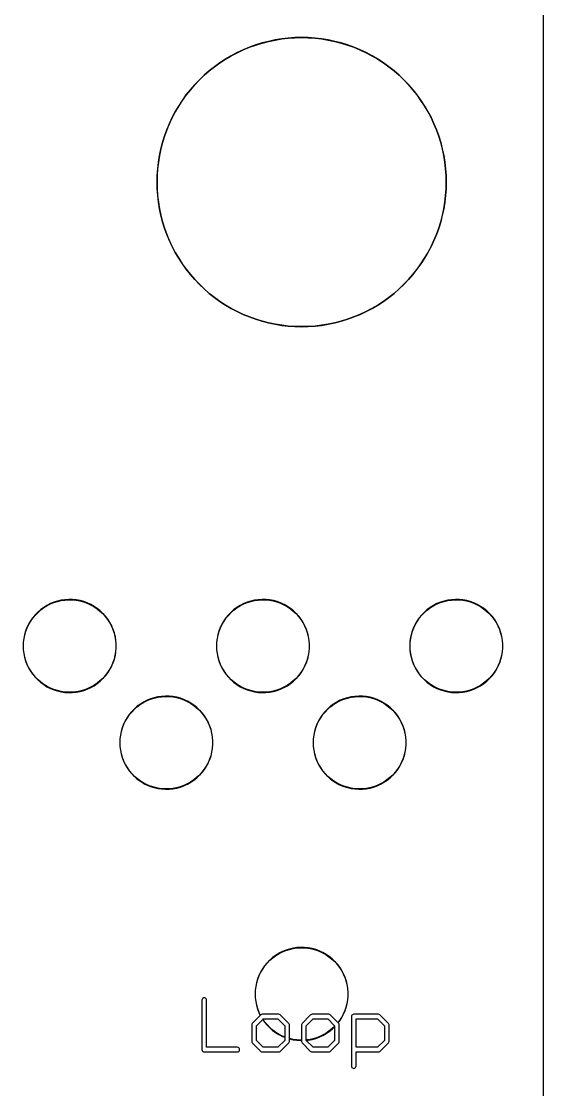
# Model space of a CAD drawing. Extents: x 3 to 44, y 9 to 138.
# Drawn here: x 26.51 to 43.67, y 43.78 to 78.87 of the extents above; entities that cross this region are included whole.
import ezdxf

# ---------------------------------------------------------------- set-up
doc = ezdxf.new("R2010")
doc.units = 0

msp = doc.modelspace()

# ---------------------------------------------------------------- linework, layer by layer
at = {"color": 5, "true_color": 0x0000ff}
msp.add_polyline3d([(3.3655, 80.75676, 0), (3.3655, 9.25322, 0), (43.66768, 9.25322, 0), (43.66768, 9.25322, 0), (43.66768, 137.75436, 0)], dxfattribs=at)
at = {"color": 34, "true_color": 0x008000}
for points in [[(3.3655, 9.25322, 0), (43.66768, 9.25322, 0), (43.66768, 137.75436, 0), (3.3655, 137.75436, 0), (3.3655, 9.25322, 0)], [(35.49902, 78.33995, 0), (35.27805, 78.32471, 0), (35.06216, 78.2993, 0), (35.06176, 78.29924, 0), (34.84373, 78.26375, 0), (34.84371, 78.26375, 0), (34.84332, 78.26367, 0), (34.62995, 78.21796, 0), (34.4166, 78.16462, 0), (34.20832, 78.09858, 0), (34.00004, 78.02491, 0), (33.79938, 77.9411, 0), (33.59872, 77.84712, 0), (33.59837, 77.84694, 0), (33.40533, 77.74534, 0), (33.21737, 77.63357, 0), (33.03195, 77.5142, 0), (32.85414, 77.38466, 0), (32.68143, 77.25004, 0), (32.51633, 77.10526, 0), (32.35884, 76.95286, 0), (32.35857, 76.95258, 0), (32.20617, 76.7951, 0), (32.06139, 76.63, 0), (31.92677, 76.45728, 0), (31.79723, 76.27948, 0), (31.67785, 76.09406, 0), (31.56609, 75.90609, 0), (31.56591, 75.90575, 0), (31.46449, 75.71306, 0), (31.46431, 75.71271, 0), (31.37033, 75.51205, 0), (31.28651, 75.31139, 0), (31.21285, 75.10311, 0), (31.14681, 74.89483, 0), (31.09347, 74.68147, 0), (31.04775, 74.46811, 0), (31.04768, 74.46772, 0), (31.04768, 74.46769, 0), (31.01219, 74.24966, 0), (31.01213, 74.24928, 0), (30.98672, 74.03337, 0), (30.97149, 73.8124, 0), (30.96641, 73.59396, 0), (30.97149, 73.37551, 0), (30.98672, 73.15454, 0), (31.01213, 72.93863, 0), (31.01219, 72.93823, 0), (31.04768, 72.7202, 0), (31.04768, 72.72019, 0), (31.04775, 72.7198, 0), (31.09347, 72.50644, 0), (31.14681, 72.29308, 0), (31.21285, 72.0848, 0), (31.28651, 71.87652, 0), (31.37033, 71.67586, 0), (31.46431, 71.4752, 0), (31.46449, 71.47485, 0), (31.56609, 71.2818, 0), (31.67785, 71.09385, 0), (31.79723, 70.90843, 0), (31.92677, 70.73063, 0), (32.06139, 70.55791, 0), (32.20617, 70.39281, 0), (32.20644, 70.39252, 0), (32.20646, 70.39251, 0), (32.35857, 70.23533, 0), (32.35884, 70.23505, 0), (32.51633, 70.08265, 0), (32.68143, 69.93787, 0), (32.85414, 69.80325, 0), (33.03195, 69.67371, 0), (33.21737, 69.55432, 0), (33.40533, 69.44257, 0), (33.40567, 69.44239, 0), (33.59837, 69.34097, 0), (33.59872, 69.34079, 0), (33.79938, 69.24681, 0), (34.00004, 69.16298, 0), (34.20832, 69.08933, 0), (34.4166, 69.02329, 0), (34.62995, 68.96995, 0), (34.84332, 68.92422, 0), (34.84371, 68.92416, 0), (34.84373, 68.92416, 0), (35.06176, 68.88867, 0), (35.06216, 68.88861, 0), (35.27805, 68.8632, 0), (35.49902, 68.84796, 0), (35.71747, 68.84287, 0), (35.93592, 68.84796, 0), (36.1569, 68.8632, 0), (36.3728, 68.88861, 0), (36.37319, 68.88867, 0), (36.59122, 68.92416, 0), (36.59124, 68.92416, 0), (36.59163, 68.92422, 0), (36.80498, 68.96995, 0), (37.01835, 69.02329, 0), (37.22663, 69.08933, 0), (37.43491, 69.16298, 0), (37.63557, 69.24681, 0), (37.83623, 69.34079, 0), (37.83658, 69.34097, 0), (38.02962, 69.44257, 0), (38.21758, 69.55432, 0), (38.403, 69.67371, 0), (38.5808, 69.80325, 0), (38.75352, 69.93787, 0), (38.91861, 70.08265, 0), (39.07609, 70.23505, 0), (39.07638, 70.23533, 0), (39.22878, 70.39281, 0), (39.37356, 70.55791, 0), (39.50818, 70.73063, 0), (39.63772, 70.90843, 0), (39.7571, 71.09385, 0), (39.86886, 71.2818, 0), (39.97046, 71.47485, 0), (39.97064, 71.4752, 0), (40.06462, 71.67586, 0), (40.14844, 71.87652, 0), (40.22209, 72.0848, 0), (40.28814, 72.29308, 0), (40.34147, 72.50644, 0), (40.3872, 72.7198, 0), (40.38727, 72.72019, 0), (40.38727, 72.7202, 0), (40.42275, 72.93823, 0), (40.42282, 72.93863, 0), (40.44822, 73.15454, 0), (40.46346, 73.37551, 0), (40.46853, 73.59396, 0), (40.46346, 73.8124, 0), (40.44822, 74.03337, 0), (40.42282, 74.24928, 0), (40.42275, 74.24966, 0), (40.38727, 74.46769, 0), (40.38727, 74.46772, 0), (40.3872, 74.46811, 0), (40.34147, 74.68147, 0), (40.28814, 74.89483, 0), (40.22209, 75.10311, 0), (40.14844, 75.31139, 0), (40.06462, 75.51205, 0), (39.97064, 75.71271, 0), (39.97046, 75.71306, 0), (39.86904, 75.90575, 0), (39.86886, 75.90609, 0), (39.7571, 76.09406, 0), (39.63772, 76.27948, 0), (39.50818, 76.45728, 0), (39.37356, 76.63, 0), (39.22878, 76.7951, 0), (39.07638, 76.95258, 0), (39.07609, 76.95286, 0), (38.9189, 77.10498, 0), (38.91861, 77.10526, 0), (38.75352, 77.25004, 0), (38.5808, 77.38466, 0), (38.403, 77.5142, 0), (38.21758, 77.63357, 0), (38.02962, 77.74534, 0), (37.83658, 77.84694, 0), (37.83623, 77.84712, 0), (37.63557, 77.9411, 0), (37.43491, 78.02491, 0), (37.22663, 78.09858, 0), (37.01835, 78.16462, 0), (36.80498, 78.21796, 0), (36.59163, 78.26367, 0), (36.59124, 78.26375, 0), (36.59122, 78.26375, 0), (36.37319, 78.29924, 0), (36.3728, 78.2993, 0), (36.1569, 78.32471, 0), (35.93592, 78.33995, 0), (35.71747, 78.34502, 0), (35.49902, 78.33995, 0)], [(36.1569, 68.86574, 0), (35.93592, 68.85051, 0), (35.71747, 68.84542, 0), (35.49902, 68.85051, 0), (35.27805, 68.86574, 0), (35.06216, 68.89115, 0), (35.06214, 68.89115, 0), (34.84411, 68.92664, 0), (34.63075, 68.97235, 0), (34.41738, 69.0257, 0), (34.20911, 69.09174, 0), (34.00083, 69.1654, 0), (33.80017, 69.24921, 0), (33.59958, 69.34317, 0), (33.40682, 69.44462, 0), (33.21886, 69.55638, 0), (33.03344, 69.67576, 0), (32.85564, 69.8053, 0), (32.68292, 69.93992, 0), (32.51782, 70.0847, 0), (32.36034, 70.2371, 0), (32.36032, 70.23711, 0), (32.20821, 70.3943, 0), (32.06344, 70.5594, 0), (31.92882, 70.73211, 0), (31.79928, 70.90992, 0), (31.6799, 71.09533, 0), (31.56814, 71.2833, 0), (31.46672, 71.47599, 0), (31.37274, 71.67664, 0), (31.28892, 71.8773, 0), (31.21526, 72.08559, 0), (31.14922, 72.29387, 0), (31.09588, 72.50723, 0), (31.05016, 72.72059, 0), (31.01467, 72.93862, 0), (31.01467, 72.93863, 0), (30.98926, 73.15454, 0), (30.97403, 73.37551, 0), (30.96895, 73.59396, 0), (30.97403, 73.8124, 0), (30.98926, 74.03337, 0), (31.01467, 74.24928, 0), (31.05016, 74.46732, 0), (31.09588, 74.68067, 0), (31.14922, 74.89404, 0), (31.21526, 75.10232, 0), (31.28892, 75.31059, 0), (31.37274, 75.51125, 0), (31.46664, 75.71176, 0), (31.56814, 75.90461, 0), (31.6799, 76.09256, 0), (31.79928, 76.27799, 0), (31.92882, 76.45578, 0), (32.06344, 76.62851, 0), (32.20821, 76.79361, 0), (32.36048, 76.95094, 0), (32.51782, 77.10321, 0), (32.68292, 77.24799, 0), (32.85564, 77.38261, 0), (33.03344, 77.51215, 0), (33.21886, 77.63153, 0), (33.40682, 77.74329, 0), (33.59958, 77.84474, 0), (33.80017, 77.93868, 0), (34.00083, 78.02251, 0), (34.20911, 78.09617, 0), (34.41738, 78.16221, 0), (34.63075, 78.21554, 0), (34.84411, 78.26127, 0), (35.06214, 78.29676, 0), (35.06216, 78.29676, 0), (35.27805, 78.32217, 0), (35.49902, 78.3374, 0), (35.71747, 78.34249, 0), (35.93592, 78.3374, 0), (36.1569, 78.32217, 0), (36.3728, 78.29676, 0), (36.37281, 78.29676, 0), (36.59084, 78.26127, 0), (36.8042, 78.21554, 0), (37.01756, 78.16221, 0), (37.22584, 78.09617, 0), (37.43412, 78.02251, 0), (37.63478, 77.93868, 0), (37.83537, 77.84474, 0), (38.02812, 77.74329, 0), (38.21609, 77.63153, 0), (38.40151, 77.51215, 0), (38.57931, 77.38261, 0), (38.75203, 77.24799, 0), (38.91713, 77.10321, 0), (39.07433, 76.95108, 0), (39.22673, 76.79361, 0), (39.37151, 76.62851, 0), (39.50613, 76.45578, 0), (39.63566, 76.27799, 0), (39.75504, 76.09256, 0), (39.86681, 75.90461, 0), (39.96831, 75.71176, 0), (40.06221, 75.51125, 0), (40.14603, 75.31059, 0), (40.21969, 75.10232, 0), (40.28573, 74.89404, 0), (40.33907, 74.68067, 0), (40.38479, 74.46732, 0), (40.42028, 74.24928, 0), (40.44569, 74.03337, 0), (40.46092, 73.8124, 0), (40.466, 73.59396, 0), (40.46092, 73.37551, 0), (40.44569, 73.15454, 0), (40.42028, 72.93863, 0), (40.42028, 72.93862, 0), (40.38479, 72.72059, 0), (40.33907, 72.50723, 0), (40.28573, 72.29387, 0), (40.21969, 72.08559, 0), (40.14603, 71.8773, 0), (40.06221, 71.67664, 0), (39.96823, 71.47599, 0), (39.86681, 71.2833, 0), (39.75504, 71.09533, 0), (39.63566, 70.90992, 0), (39.50613, 70.73211, 0), (39.37151, 70.5594, 0), (39.22673, 70.3943, 0), (39.07461, 70.2371, 0), (38.91713, 70.0847, 0), (38.75203, 69.93992, 0), (38.57931, 69.8053, 0), (38.40151, 69.67576, 0), (38.21609, 69.55638, 0), (38.02812, 69.44462, 0), (37.83537, 69.34317, 0), (37.63478, 69.24921, 0), (37.43412, 69.1654, 0), (37.22584, 69.09174, 0), (37.01756, 69.0257, 0), (36.8042, 68.97235, 0), (36.59084, 68.92664, 0), (36.37281, 68.89115, 0), (36.3728, 68.89115, 0), (36.1569, 68.86574, 0)], [(27.94254, 59.87542, 0), (27.81808, 59.85763, 0), (27.81651, 59.85739, 0), (27.69713, 59.82945, 0), (27.57775, 59.79135, 0), (27.46345, 59.74563, 0), (27.35169, 59.68975, 0), (27.35027, 59.68902, 0), (27.24359, 59.62298, 0), (27.14453, 59.54932, 0), (27.05055, 59.46804, 0), (27.04943, 59.46692, 0), (26.96307, 59.37802, 0), (26.88179, 59.2815, 0), (26.81067, 59.1799, 0), (26.74717, 59.07322, 0), (26.74644, 59.0718, 0), (26.6931, 58.96004, 0), (26.64992, 58.8432, 0), (26.61436, 58.72382, 0), (26.58896, 58.6019, 0), (26.58872, 58.60034, 0), (26.57348, 58.47841, 0), (26.5684, 58.35396, 0), (26.57348, 58.22949, 0), (26.58872, 58.10758, 0), (26.58896, 58.10601, 0), (26.61436, 57.98409, 0), (26.64992, 57.86471, 0), (26.6931, 57.74787, 0), (26.74644, 57.63611, 0), (26.74717, 57.63469, 0), (26.81067, 57.52801, 0), (26.88179, 57.42641, 0), (26.96307, 57.32989, 0), (27.04943, 57.24099, 0), (27.05055, 57.23987, 0), (27.14453, 57.15859, 0), (27.24359, 57.08493, 0), (27.35027, 57.01889, 0), (27.35169, 57.01816, 0), (27.46345, 56.96228, 0), (27.57775, 56.91656, 0), (27.69713, 56.87846, 0), (27.81651, 56.85052, 0), (27.81808, 56.85028, 0), (27.94254, 56.83249, 0), (28.06699, 56.82488, 0), (28.19146, 56.82741, 0), (28.31338, 56.84012, 0), (28.31494, 56.84036, 0), (28.4394, 56.86322, 0), (28.55878, 56.89624, 0), (28.67562, 56.93942, 0), (28.78738, 56.99022, 0), (28.7888, 56.99095, 0), (28.89802, 57.05191, 0), (29.00216, 57.12049, 0), (29.09868, 57.19923, 0), (29.19012, 57.28305, 0), (29.19124, 57.28417, 0), (29.27252, 57.37561, 0), (29.34872, 57.47467, 0), (29.4173, 57.57881, 0), (29.47572, 57.69057, 0), (29.47645, 57.69199, 0), (29.52471, 57.80629, 0), (29.56535, 57.92313, 0), (29.59583, 58.04251, 0), (29.61615, 58.16697, 0), (29.61639, 58.16853, 0), (29.62655, 58.29299, 0), (29.62655, 58.41491, 0), (29.61639, 58.53937, 0), (29.61615, 58.54094, 0), (29.59583, 58.6654, 0), (29.56535, 58.78478, 0), (29.52471, 58.90162, 0), (29.47645, 59.01592, 0), (29.47572, 59.01734, 0), (29.4173, 59.1291, 0), (29.34872, 59.23324, 0), (29.27252, 59.3323, 0), (29.19124, 59.42374, 0), (29.19012, 59.42486, 0), (29.09868, 59.50868, 0), (29.00216, 59.58742, 0), (28.89802, 59.656, 0), (28.7888, 59.71696, 0), (28.78738, 59.71769, 0), (28.67562, 59.76849, 0), (28.55878, 59.81167, 0), (28.4394, 59.84469, 0), (28.31494, 59.86755, 0), (28.31338, 59.86779, 0), (28.19146, 59.8805, 0), (28.06699, 59.88304, 0), (27.94254, 59.87542, 0)], [(28.3129, 56.85023, 0), (28.19146, 56.83757, 0), (28.06699, 56.83504, 0), (27.94254, 56.84265, 0), (27.81934, 56.86026, 0), (27.70026, 56.88813, 0), (27.58088, 56.92623, 0), (27.46658, 56.97195, 0), (27.35607, 57.0272, 0), (27.24956, 57.09314, 0), (27.1505, 57.1668, 0), (27.05672, 57.24791, 0), (26.97128, 57.33586, 0), (26.89, 57.43238, 0), (26.81888, 57.53398, 0), (26.75564, 57.64022, 0), (26.70277, 57.751, 0), (26.65959, 57.86784, 0), (26.62403, 57.98722, 0), (26.59874, 58.1086, 0), (26.58364, 58.22949, 0), (26.57856, 58.35396, 0), (26.58364, 58.47841, 0), (26.59874, 58.5993, 0), (26.62403, 58.72069, 0), (26.65959, 58.84007, 0), (26.70277, 58.95691, 0), (26.75564, 59.06769, 0), (26.81888, 59.17393, 0), (26.89, 59.27553, 0), (26.97128, 59.37205, 0), (27.05672, 59.46, 0), (27.1505, 59.54111, 0), (27.24956, 59.61477, 0), (27.35607, 59.68071, 0), (27.46658, 59.73596, 0), (27.58088, 59.78168, 0), (27.70026, 59.81978, 0), (27.81934, 59.84765, 0), (27.94254, 59.86526, 0), (28.06699, 59.87288, 0), (28.19146, 59.87034, 0), (28.3129, 59.85768, 0), (28.43627, 59.83502, 0), (28.55565, 59.802, 0), (28.67249, 59.75882, 0), (28.78365, 59.70829, 0), (28.89205, 59.64779, 0), (28.99619, 59.57921, 0), (29.09271, 59.50047, 0), (29.18348, 59.41727, 0), (29.26431, 59.32633, 0), (29.34051, 59.22727, 0), (29.40909, 59.12313, 0), (29.46683, 59.01267, 0), (29.51504, 58.89849, 0), (29.55568, 58.78165, 0), (29.58616, 58.66227, 0), (29.60623, 58.53931, 0), (29.61639, 58.41491, 0), (29.61639, 58.29299, 0), (29.60624, 58.16861, 0), (29.58616, 58.04564, 0), (29.55568, 57.92626, 0), (29.51504, 57.80942, 0), (29.46683, 57.69524, 0), (29.40909, 57.58478, 0), (29.34051, 57.48064, 0), (29.26431, 57.38158, 0), (29.18348, 57.29064, 0), (29.09271, 57.20744, 0), (28.99619, 57.1287, 0), (28.89205, 57.06012, 0), (28.78365, 56.99962, 0), (28.67249, 56.94909, 0), (28.55565, 56.90591, 0), (28.43627, 56.87289, 0), (28.3129, 56.85023, 0)], [(34.29254, 59.87542, 0), (34.16807, 59.85763, 0), (34.16651, 59.85739, 0), (34.04713, 59.82945, 0), (33.92775, 59.79135, 0), (33.81345, 59.74563, 0), (33.70169, 59.68975, 0), (33.70027, 59.68902, 0), (33.59359, 59.62298, 0), (33.49452, 59.54932, 0), (33.40055, 59.46804, 0), (33.39943, 59.46692, 0), (33.31307, 59.37802, 0), (33.23178, 59.2815, 0), (33.16067, 59.1799, 0), (33.09717, 59.07322, 0), (33.09644, 59.0718, 0), (33.0431, 58.96004, 0), (32.99992, 58.8432, 0), (32.96436, 58.72382, 0), (32.93896, 58.6019, 0), (32.93871, 58.60034, 0), (32.92348, 58.47841, 0), (32.9184, 58.35396, 0), (32.92348, 58.22949, 0), (32.93871, 58.10758, 0), (32.93896, 58.10601, 0), (32.96436, 57.98409, 0), (32.99992, 57.86471, 0), (33.0431, 57.74787, 0), (33.09644, 57.63611, 0), (33.09717, 57.63469, 0), (33.16067, 57.52801, 0), (33.23178, 57.42641, 0), (33.31307, 57.32989, 0), (33.39943, 57.24099, 0), (33.40055, 57.23987, 0), (33.49452, 57.15859, 0), (33.59359, 57.08493, 0), (33.70027, 57.01889, 0), (33.70169, 57.01816, 0), (33.81345, 56.96228, 0), (33.92775, 56.91656, 0), (34.04713, 56.87846, 0), (34.16651, 56.85052, 0), (34.16807, 56.85028, 0), (34.29254, 56.83249, 0), (34.41699, 56.82488, 0), (34.54146, 56.82741, 0), (34.66337, 56.84012, 0), (34.66494, 56.84036, 0), (34.7894, 56.86322, 0), (34.90878, 56.89624, 0), (35.02562, 56.93942, 0), (35.13738, 56.99022, 0), (35.1388, 56.99095, 0), (35.24801, 57.05191, 0), (35.35216, 57.12049, 0), (35.44868, 57.19923, 0), (35.54012, 57.28305, 0), (35.54124, 57.28417, 0), (35.62252, 57.37561, 0), (35.69872, 57.47467, 0), (35.7673, 57.57881, 0), (35.82571, 57.69057, 0), (35.82645, 57.69199, 0), (35.87471, 57.80629, 0), (35.91534, 57.92313, 0), (35.94583, 58.04251, 0), (35.96615, 58.16697, 0), (35.96638, 58.16853, 0), (35.97655, 58.29299, 0), (35.97655, 58.41491, 0), (35.96638, 58.53937, 0), (35.96615, 58.54094, 0), (35.94583, 58.6654, 0), (35.91534, 58.78478, 0), (35.87471, 58.90162, 0), (35.82645, 59.01592, 0), (35.82571, 59.01734, 0), (35.7673, 59.1291, 0), (35.69872, 59.23324, 0), (35.62252, 59.3323, 0), (35.54124, 59.42374, 0), (35.54012, 59.42486, 0), (35.44868, 59.50868, 0), (35.35216, 59.58742, 0), (35.24801, 59.656, 0), (35.1388, 59.71696, 0), (35.13738, 59.71769, 0), (35.02562, 59.76849, 0), (34.90878, 59.81167, 0), (34.7894, 59.84469, 0), (34.66494, 59.86755, 0), (34.66337, 59.86779, 0), (34.54146, 59.8805, 0), (34.41699, 59.88304, 0), (34.29254, 59.87542, 0)], [(34.66291, 56.85023, 0), (34.54146, 56.83757, 0), (34.41699, 56.83504, 0), (34.29254, 56.84265, 0), (34.16936, 56.86026, 0), (34.05026, 56.88813, 0), (33.93088, 56.92623, 0), (33.81658, 56.97195, 0), (33.70607, 57.0272, 0), (33.59955, 57.09314, 0), (33.5005, 57.1668, 0), (33.40672, 57.24791, 0), (33.32128, 57.33586, 0), (33.24, 57.43238, 0), (33.16888, 57.53398, 0), (33.10568, 57.64013, 0), (33.05277, 57.751, 0), (33.00959, 57.86784, 0), (32.97403, 57.98722, 0), (32.94874, 58.1086, 0), (32.93363, 58.22949, 0), (32.92855, 58.35396, 0), (32.93363, 58.47841, 0), (32.94874, 58.5993, 0), (32.97403, 58.72069, 0), (33.00959, 58.84007, 0), (33.05277, 58.95691, 0), (33.10568, 59.06778, 0), (33.16888, 59.17393, 0), (33.24, 59.27553, 0), (33.32128, 59.37205, 0), (33.40672, 59.46, 0), (33.5005, 59.54111, 0), (33.59955, 59.61477, 0), (33.70607, 59.68071, 0), (33.81658, 59.73596, 0), (33.93088, 59.78168, 0), (34.05026, 59.81978, 0), (34.16936, 59.84765, 0), (34.29254, 59.86526, 0), (34.41699, 59.87288, 0), (34.54146, 59.87034, 0), (34.66291, 59.85768, 0), (34.78627, 59.83502, 0), (34.90565, 59.802, 0), (35.02249, 59.75882, 0), (35.13365, 59.70829, 0), (35.24205, 59.64779, 0), (35.34619, 59.57921, 0), (35.44271, 59.50047, 0), (35.53347, 59.41727, 0), (35.61431, 59.32633, 0), (35.69051, 59.22727, 0), (35.75909, 59.12313, 0), (35.81683, 59.01267, 0), (35.86504, 58.89849, 0), (35.90567, 58.78165, 0), (35.93616, 58.66227, 0), (35.95623, 58.53931, 0), (35.96638, 58.41491, 0), (35.96638, 58.29299, 0), (35.95624, 58.16861, 0), (35.93616, 58.04564, 0), (35.90567, 57.92626, 0), (35.86504, 57.80942, 0), (35.81683, 57.69524, 0), (35.75909, 57.58478, 0), (35.69051, 57.48064, 0), (35.61431, 57.38158, 0), (35.53347, 57.29064, 0), (35.44271, 57.20744, 0), (35.34619, 57.1287, 0), (35.24205, 57.06012, 0), (35.13365, 56.99962, 0), (35.02249, 56.94909, 0), (34.90565, 56.90591, 0), (34.78627, 56.87289, 0), (34.66291, 56.85023, 0)], [(40.64253, 59.87542, 0), (40.51807, 59.85763, 0), (40.5165, 59.85739, 0), (40.39712, 59.82945, 0), (40.27774, 59.79135, 0), (40.16344, 59.74563, 0), (40.05169, 59.68975, 0), (40.05026, 59.68902, 0), (39.94359, 59.62298, 0), (39.84453, 59.54932, 0), (39.75054, 59.46804, 0), (39.74942, 59.46692, 0), (39.66306, 59.37802, 0), (39.58179, 59.2815, 0), (39.51066, 59.1799, 0), (39.44717, 59.07322, 0), (39.44644, 59.0718, 0), (39.39309, 58.96004, 0), (39.34991, 58.8432, 0), (39.31436, 58.72382, 0), (39.28896, 58.6019, 0), (39.28872, 58.60034, 0), (39.27348, 58.47841, 0), (39.2684, 58.35396, 0), (39.27348, 58.22949, 0), (39.28872, 58.10758, 0), (39.28896, 58.10601, 0), (39.31436, 57.98409, 0), (39.34991, 57.86471, 0), (39.39309, 57.74787, 0), (39.44644, 57.63611, 0), (39.44717, 57.63469, 0), (39.51066, 57.52801, 0), (39.58179, 57.42641, 0), (39.66306, 57.32989, 0), (39.74942, 57.24099, 0), (39.75054, 57.23987, 0), (39.84453, 57.15859, 0), (39.94359, 57.08493, 0), (40.05026, 57.01889, 0), (40.05169, 57.01816, 0), (40.16344, 56.96228, 0), (40.27774, 56.91656, 0), (40.39712, 56.87846, 0), (40.5165, 56.85052, 0), (40.51807, 56.85028, 0), (40.64253, 56.83249, 0), (40.76699, 56.82488, 0), (40.89146, 56.82741, 0), (41.01338, 56.84012, 0), (41.01494, 56.84036, 0), (41.1394, 56.86322, 0), (41.25878, 56.89624, 0), (41.37562, 56.93942, 0), (41.48738, 56.99022, 0), (41.4888, 56.99095, 0), (41.59802, 57.05191, 0), (41.70216, 57.12049, 0), (41.79867, 57.19923, 0), (41.89012, 57.28305, 0), (41.89124, 57.28417, 0), (41.97252, 57.37561, 0), (42.04872, 57.47467, 0), (42.1173, 57.57881, 0), (42.17572, 57.69057, 0), (42.17645, 57.69199, 0), (42.22471, 57.80629, 0), (42.26535, 57.92313, 0), (42.29583, 58.04251, 0), (42.31615, 58.16697, 0), (42.31639, 58.16853, 0), (42.32655, 58.29299, 0), (42.32655, 58.41491, 0), (42.31639, 58.53937, 0), (42.31615, 58.54094, 0), (42.29608, 58.66384, 0), (42.29583, 58.6654, 0), (42.26535, 58.78478, 0), (42.22471, 58.90162, 0), (42.17645, 59.01592, 0), (42.17572, 59.01734, 0), (42.1173, 59.1291, 0), (42.04872, 59.23324, 0), (41.97252, 59.3323, 0), (41.89124, 59.42374, 0), (41.89012, 59.42486, 0), (41.79867, 59.50868, 0), (41.70216, 59.58742, 0), (41.59802, 59.656, 0), (41.4888, 59.71696, 0), (41.48738, 59.71769, 0), (41.37562, 59.76849, 0), (41.25878, 59.81167, 0), (41.1394, 59.84469, 0), (41.01494, 59.86755, 0), (41.01338, 59.86779, 0), (40.89146, 59.8805, 0), (40.76699, 59.88304, 0), (40.64253, 59.87542, 0)], [(41.01287, 56.85023, 0), (40.89146, 56.83757, 0), (40.76699, 56.83504, 0), (40.64253, 56.84265, 0), (40.51936, 56.86026, 0), (40.40026, 56.88813, 0), (40.28088, 56.92623, 0), (40.16658, 56.97195, 0), (40.05607, 57.0272, 0), (39.94956, 57.09314, 0), (39.85049, 57.1668, 0), (39.75672, 57.24791, 0), (39.67128, 57.33586, 0), (39.59, 57.43238, 0), (39.51888, 57.53398, 0), (39.45564, 57.64022, 0), (39.40276, 57.751, 0), (39.35958, 57.86784, 0), (39.32403, 57.98722, 0), (39.29874, 58.1086, 0), (39.28364, 58.22949, 0), (39.27856, 58.35396, 0), (39.28364, 58.47841, 0), (39.29874, 58.5993, 0), (39.32403, 58.72069, 0), (39.35958, 58.84007, 0), (39.40276, 58.95691, 0), (39.45564, 59.06769, 0), (39.51888, 59.17393, 0), (39.59, 59.27553, 0), (39.67128, 59.37205, 0), (39.75672, 59.46, 0), (39.85049, 59.54111, 0), (39.94956, 59.61477, 0), (40.05607, 59.68071, 0), (40.16658, 59.73596, 0), (40.28088, 59.78168, 0), (40.40026, 59.81978, 0), (40.51936, 59.84765, 0), (40.64253, 59.86526, 0), (40.76699, 59.87288, 0), (40.89146, 59.87034, 0), (41.01287, 59.85768, 0), (41.13627, 59.83502, 0), (41.25565, 59.802, 0), (41.37249, 59.75882, 0), (41.48365, 59.70829, 0), (41.59205, 59.64779, 0), (41.69619, 59.57921, 0), (41.79271, 59.50047, 0), (41.88348, 59.41727, 0), (41.96431, 59.32633, 0), (42.04051, 59.22727, 0), (42.10909, 59.12313, 0), (42.16683, 59.01267, 0), (42.21504, 58.89849, 0), (42.25568, 58.78165, 0), (42.28616, 58.66227, 0), (42.30625, 58.53919, 0), (42.31639, 58.41491, 0), (42.31639, 58.29299, 0), (42.30626, 58.16873, 0), (42.28616, 58.04564, 0), (42.25568, 57.92626, 0), (42.21504, 57.80942, 0), (42.16683, 57.69524, 0), (42.10909, 57.58478, 0), (42.04051, 57.48064, 0), (41.96431, 57.38158, 0), (41.88348, 57.29064, 0), (41.79271, 57.20744, 0), (41.69619, 57.1287, 0), (41.59205, 57.06012, 0), (41.48365, 56.99962, 0), (41.37249, 56.94909, 0), (41.25565, 56.90591, 0), (41.13627, 56.87289, 0), (41.01287, 56.85023, 0)], [(31.11754, 56.70041, 0), (30.99307, 56.68263, 0), (30.99151, 56.68239, 0), (30.87213, 56.65445, 0), (30.75275, 56.61635, 0), (30.63845, 56.57063, 0), (30.52669, 56.51475, 0), (30.52527, 56.51402, 0), (30.41859, 56.44798, 0), (30.31953, 56.37432, 0), (30.22555, 56.29304, 0), (30.22443, 56.29192, 0), (30.13807, 56.20302, 0), (30.05679, 56.1065, 0), (29.98567, 56.0049, 0), (29.92217, 55.89822, 0), (29.92144, 55.8968, 0), (29.8681, 55.78504, 0), (29.82492, 55.6682, 0), (29.78936, 55.54882, 0), (29.76396, 55.4269, 0), (29.76371, 55.42534, 0), (29.74847, 55.30341, 0), (29.74339, 55.17896, 0), (29.74847, 55.0545, 0), (29.76371, 54.93258, 0), (29.76396, 54.93101, 0), (29.78936, 54.80909, 0), (29.82492, 54.68971, 0), (29.8681, 54.57287, 0), (29.92144, 54.46111, 0), (29.92217, 54.45969, 0), (29.98567, 54.35301, 0), (30.05679, 54.25141, 0), (30.13807, 54.15489, 0), (30.22443, 54.06599, 0), (30.22555, 54.06487, 0), (30.31953, 53.98359, 0), (30.41859, 53.90993, 0), (30.52527, 53.84389, 0), (30.52669, 53.84316, 0), (30.63845, 53.78728, 0), (30.75275, 53.74156, 0), (30.87213, 53.70346, 0), (30.99151, 53.67552, 0), (30.99307, 53.67527, 0), (31.11754, 53.65749, 0), (31.24199, 53.64988, 0), (31.36646, 53.65241, 0), (31.48838, 53.66511, 0), (31.48994, 53.66536, 0), (31.6144, 53.68822, 0), (31.73378, 53.72124, 0), (31.85062, 53.76442, 0), (31.96238, 53.81522, 0), (31.9638, 53.81595, 0), (32.07302, 53.87691, 0), (32.17716, 53.94549, 0), (32.27368, 54.02423, 0), (32.36511, 54.10805, 0), (32.36624, 54.10917, 0), (32.44751, 54.20061, 0), (32.52371, 54.29967, 0), (32.5923, 54.40381, 0), (32.65072, 54.51557, 0), (32.65144, 54.51699, 0), (32.69971, 54.63129, 0), (32.74035, 54.74813, 0), (32.77082, 54.86751, 0), (32.79115, 54.99197, 0), (32.79139, 54.99353, 0), (32.80155, 55.11799, 0), (32.80155, 55.23991, 0), (32.79139, 55.36438, 0), (32.79115, 55.36594, 0), (32.77108, 55.48882, 0), (32.77108, 55.48884, 0), (32.77082, 55.4904, 0), (32.74035, 55.60978, 0), (32.69971, 55.72662, 0), (32.65144, 55.84092, 0), (32.65072, 55.84234, 0), (32.5923, 55.9541, 0), (32.52371, 56.05824, 0), (32.44751, 56.1573, 0), (32.36624, 56.24874, 0), (32.36511, 56.24986, 0), (32.27368, 56.33368, 0), (32.17716, 56.41242, 0), (32.07302, 56.481, 0), (31.9638, 56.54196, 0), (31.96238, 56.54269, 0), (31.85062, 56.59349, 0), (31.73378, 56.63667, 0), (31.6144, 56.66969, 0), (31.48994, 56.69255, 0), (31.48838, 56.69279, 0), (31.36646, 56.70549, 0), (31.24199, 56.70804, 0), (31.11754, 56.70041, 0)], [(31.48777, 53.67521, 0), (31.36646, 53.66257, 0), (31.24199, 53.66003, 0), (31.11754, 53.66765, 0), (30.99447, 53.68523, 0), (30.87526, 53.71313, 0), (30.75588, 53.75123, 0), (30.64158, 53.79695, 0), (30.53107, 53.8522, 0), (30.42456, 53.91814, 0), (30.3255, 53.9918, 0), (30.23172, 54.07291, 0), (30.14628, 54.16086, 0), (30.065, 54.25738, 0), (29.99388, 54.35898, 0), (29.93064, 54.46522, 0), (29.87777, 54.576, 0), (29.83459, 54.69284, 0), (29.79903, 54.81222, 0), (29.77374, 54.9336, 0), (29.75863, 55.0545, 0), (29.75355, 55.17896, 0), (29.75863, 55.30341, 0), (29.77374, 55.4243, 0), (29.79903, 55.54569, 0), (29.83459, 55.66507, 0), (29.87777, 55.78191, 0), (29.93064, 55.89269, 0), (29.99388, 55.99893, 0), (30.065, 56.10053, 0), (30.14628, 56.19705, 0), (30.23172, 56.285, 0), (30.3255, 56.36611, 0), (30.42456, 56.43977, 0), (30.53107, 56.50571, 0), (30.64158, 56.56096, 0), (30.75588, 56.60668, 0), (30.87526, 56.64478, 0), (30.99436, 56.67265, 0), (31.11754, 56.69025, 0), (31.24199, 56.69788, 0), (31.36646, 56.69533, 0), (31.4879, 56.68268, 0), (31.61127, 56.66002, 0), (31.73065, 56.627, 0), (31.84749, 56.58382, 0), (31.95865, 56.53329, 0), (32.06705, 56.47279, 0), (32.17119, 56.40421, 0), (32.26771, 56.32547, 0), (32.35848, 56.24227, 0), (32.43931, 56.15133, 0), (32.51551, 56.05227, 0), (32.58409, 55.94813, 0), (32.64178, 55.83777, 0), (32.69004, 55.72349, 0), (32.73068, 55.60665, 0), (32.76115, 55.48727, 0), (32.78124, 55.3643, 0), (32.79139, 55.23991, 0), (32.79139, 55.11799, 0), (32.78124, 54.99361, 0), (32.76115, 54.87064, 0), (32.73068, 54.75126, 0), (32.69004, 54.63442, 0), (32.64177, 54.52012, 0), (32.58409, 54.40978, 0), (32.51551, 54.30564, 0), (32.43931, 54.20658, 0), (32.35848, 54.11564, 0), (32.26771, 54.03244, 0), (32.17119, 53.9537, 0), (32.06705, 53.88512, 0), (31.95865, 53.82462, 0), (31.84749, 53.77409, 0), (31.73065, 53.73091, 0), (31.61127, 53.69789, 0), (31.48777, 53.67521, 0)], [(37.46754, 56.70041, 0), (37.34306, 56.68263, 0), (37.34151, 56.68239, 0), (37.22213, 56.65445, 0), (37.10275, 56.61635, 0), (36.98845, 56.57063, 0), (36.87669, 56.51475, 0), (36.87527, 56.51402, 0), (36.76859, 56.44798, 0), (36.66953, 56.37432, 0), (36.57555, 56.29304, 0), (36.57443, 56.29192, 0), (36.48807, 56.20302, 0), (36.40679, 56.1065, 0), (36.33567, 56.0049, 0), (36.27217, 55.89822, 0), (36.27144, 55.8968, 0), (36.2181, 55.78504, 0), (36.17492, 55.6682, 0), (36.13936, 55.54882, 0), (36.11396, 55.4269, 0), (36.1137, 55.42534, 0), (36.09847, 55.30341, 0), (36.09339, 55.17896, 0), (36.09847, 55.0545, 0), (36.1137, 54.93258, 0), (36.11396, 54.93101, 0), (36.13936, 54.80909, 0), (36.17492, 54.68971, 0), (36.2181, 54.57287, 0), (36.27144, 54.46111, 0), (36.27217, 54.45969, 0), (36.33567, 54.35301, 0), (36.40679, 54.25141, 0), (36.48807, 54.15489, 0), (36.57443, 54.06599, 0), (36.57555, 54.06487, 0), (36.66953, 53.98359, 0), (36.76859, 53.90993, 0), (36.87527, 53.84389, 0), (36.87669, 53.84316, 0), (36.98845, 53.78728, 0), (37.10275, 53.74156, 0), (37.22213, 53.70346, 0), (37.34151, 53.67552, 0), (37.34306, 53.67527, 0), (37.46754, 53.65749, 0), (37.592, 53.64988, 0), (37.71646, 53.65241, 0), (37.83838, 53.66511, 0), (37.83994, 53.66536, 0), (37.9644, 53.68822, 0), (38.08377, 53.72124, 0), (38.20062, 53.76442, 0), (38.31237, 53.81522, 0), (38.3138, 53.81595, 0), (38.42302, 53.87691, 0), (38.52716, 53.94549, 0), (38.62368, 54.02423, 0), (38.71512, 54.10805, 0), (38.71624, 54.10917, 0), (38.79752, 54.20061, 0), (38.87372, 54.29967, 0), (38.9423, 54.40381, 0), (39.00072, 54.51557, 0), (39.00145, 54.51699, 0), (39.0497, 54.63129, 0), (39.09035, 54.74813, 0), (39.12083, 54.86751, 0), (39.14115, 54.99197, 0), (39.14139, 54.99353, 0), (39.15155, 55.11799, 0), (39.15155, 55.23991, 0), (39.14139, 55.36438, 0), (39.14115, 55.36594, 0), (39.12108, 55.48884, 0), (39.12083, 55.4904, 0), (39.09035, 55.60978, 0), (39.0497, 55.72662, 0), (39.00145, 55.84092, 0), (39.00072, 55.84234, 0), (38.9423, 55.9541, 0), (38.87372, 56.05824, 0), (38.79752, 56.1573, 0), (38.71624, 56.24874, 0), (38.71512, 56.24986, 0), (38.62368, 56.33368, 0), (38.52716, 56.41242, 0), (38.42302, 56.481, 0), (38.3138, 56.54196, 0), (38.31237, 56.54269, 0), (38.20062, 56.59349, 0), (38.08377, 56.63667, 0), (37.9644, 56.66969, 0), (37.83994, 56.69255, 0), (37.83838, 56.69279, 0), (37.71646, 56.70549, 0), (37.592, 56.70804, 0), (37.46754, 56.70041, 0)], [(37.83777, 53.67521, 0), (37.71646, 53.66257, 0), (37.592, 53.66003, 0), (37.46754, 53.66765, 0), (37.34448, 53.68523, 0), (37.22526, 53.71313, 0), (37.10588, 53.75123, 0), (36.99158, 53.79695, 0), (36.88107, 53.8522, 0), (36.77456, 53.91814, 0), (36.6755, 53.9918, 0), (36.58177, 54.07285, 0), (36.49628, 54.16086, 0), (36.415, 54.25738, 0), (36.34388, 54.35898, 0), (36.28064, 54.46522, 0), (36.22777, 54.576, 0), (36.18459, 54.69284, 0), (36.14903, 54.81222, 0), (36.12372, 54.93372, 0), (36.10863, 55.0545, 0), (36.10355, 55.17896, 0), (36.10863, 55.30341, 0), (36.12371, 55.42418, 0), (36.14903, 55.54569, 0), (36.18459, 55.66507, 0), (36.22777, 55.78191, 0), (36.28064, 55.89269, 0), (36.34388, 55.99893, 0), (36.415, 56.10053, 0), (36.49628, 56.19705, 0), (36.58177, 56.28506, 0), (36.6755, 56.36611, 0), (36.77456, 56.43977, 0), (36.88107, 56.50571, 0), (36.99158, 56.56096, 0), (37.10588, 56.60668, 0), (37.22526, 56.64478, 0), (37.34437, 56.67266, 0), (37.46754, 56.69025, 0), (37.592, 56.69788, 0), (37.71646, 56.69533, 0), (37.8379, 56.68268, 0), (37.96127, 56.66002, 0), (38.08065, 56.627, 0), (38.19749, 56.58382, 0), (38.30865, 56.53329, 0), (38.41705, 56.47279, 0), (38.52118, 56.40421, 0), (38.61771, 56.32547, 0), (38.70848, 56.24227, 0), (38.78931, 56.15133, 0), (38.86551, 56.05227, 0), (38.93408, 55.94813, 0), (38.99183, 55.83767, 0), (39.04003, 55.72349, 0), (39.08068, 55.60665, 0), (39.11116, 55.48727, 0), (39.13126, 55.36418, 0), (39.14139, 55.23991, 0), (39.14139, 55.11799, 0), (39.13126, 54.99373, 0), (39.11116, 54.87064, 0), (39.08068, 54.75126, 0), (39.04003, 54.63442, 0), (38.99183, 54.52024, 0), (38.93408, 54.40978, 0), (38.86551, 54.30564, 0), (38.78931, 54.20658, 0), (38.70848, 54.11564, 0), (38.61771, 54.03244, 0), (38.52118, 53.9537, 0), (38.41705, 53.88512, 0), (38.30865, 53.82462, 0), (38.19749, 53.77409, 0), (38.08065, 53.73091, 0), (37.96127, 53.69789, 0), (37.83777, 53.67521, 0)], [(35.3016, 45.32215, 0), (35.31243, 45.34339, 0), (35.31615, 45.36694, 0), (35.31615, 45.44877, 0), (35.31713, 45.44846, 0), (35.43651, 45.42052, 0), (35.43808, 45.42028, 0), (35.56254, 45.4025, 0), (35.68699, 45.39488, 0), (35.71747, 45.3955, 0), (35.71747, 45.36694, 0), (35.7212, 45.34339, 0), (35.73203, 45.32215, 0), (36.00127, 45.05037, 0), (36.01813, 45.03351, 0), (36.03937, 45.02268, 0), (36.06292, 45.01896, 0), (36.60648, 45.01896, 0), (36.63002, 45.02268, 0), (36.65126, 45.03351, 0), (36.9399, 45.32215, 0), (36.95073, 45.34339, 0), (36.95445, 45.36694, 0), (36.95445, 45.90796, 0), (36.95073, 45.9315, 0), (36.9399, 45.95274, 0), (36.91621, 45.97643, 0), (36.96871, 46.04467, 0), (37.0373, 46.14881, 0), (37.09572, 46.26057, 0), (37.09644, 46.26199, 0), (37.14471, 46.37629, 0), (37.18535, 46.49313, 0), (37.21582, 46.61251, 0), (37.21608, 46.61407, 0), (37.21608, 46.61409, 0), (37.23615, 46.73697, 0), (37.23639, 46.73854, 0), (37.24655, 46.863, 0), (37.24655, 46.98492, 0), (37.23639, 47.10937, 0), (37.23615, 47.11094, 0), (37.21608, 47.23382, 0), (37.21608, 47.23383, 0), (37.21582, 47.2354, 0), (37.18535, 47.35478, 0), (37.14471, 47.47162, 0), (37.09644, 47.58592, 0), (37.09572, 47.58734, 0), (37.0373, 47.6991, 0), (36.96871, 47.80324, 0), (36.89251, 47.9023, 0), (36.81124, 47.99374, 0), (36.81012, 47.99486, 0), (36.71868, 48.07868, 0), (36.62216, 48.15742, 0), (36.51802, 48.226, 0), (36.4088, 48.28696, 0), (36.40738, 48.28769, 0), (36.29562, 48.33849, 0), (36.17878, 48.38167, 0), (36.05939, 48.41469, 0), (35.93493, 48.43755, 0), (35.93338, 48.4378, 0), (35.81145, 48.4505, 0), (35.68699, 48.45303, 0), (35.56254, 48.44542, 0), (35.43808, 48.42764, 0), (35.43651, 48.42739, 0), (35.31713, 48.39945, 0), (35.19775, 48.36135, 0), (35.08345, 48.31563, 0), (34.97169, 48.25975, 0), (34.97027, 48.25902, 0), (34.86359, 48.19298, 0), (34.76453, 48.11932, 0), (34.67055, 48.03804, 0), (34.66943, 48.03692, 0), (34.58307, 47.94802, 0), (34.50179, 47.8515, 0), (34.43067, 47.7499, 0), (34.36717, 47.64322, 0), (34.36643, 47.6418, 0), (34.3131, 47.53004, 0), (34.26992, 47.4132, 0), (34.23436, 47.29382, 0), (34.20895, 47.1719, 0), (34.20872, 47.17034, 0), (34.19348, 47.04842, 0), (34.1884, 46.92395, 0), (34.19348, 46.79949, 0), (34.20872, 46.67757, 0), (34.20895, 46.67601, 0), (34.23436, 46.55409, 0), (34.26992, 46.43471, 0), (34.3131, 46.31787, 0), (34.36019, 46.2192, 0), (34.09373, 45.95274, 0), (34.0829, 45.9315, 0), (34.07918, 45.90796, 0), (34.07918, 45.36694, 0), (34.0829, 45.34339, 0), (34.09373, 45.32215, 0), (34.38237, 45.03351, 0), (34.40361, 45.02268, 0), (34.42714, 45.01896, 0), (34.96817, 45.01896, 0), (34.99172, 45.02268, 0), (35.01296, 45.03351, 0), (35.3016, 45.32215, 0)], [(36.63002, 46.25221, 0), (36.60648, 46.25594, 0), (36.06292, 46.25594, 0), (36.03937, 46.25221, 0), (36.01813, 46.24138, 0), (36.00127, 46.22452, 0), (35.73203, 45.95274, 0), (35.7212, 45.9315, 0), (35.71747, 45.90796, 0), (35.71747, 45.40566, 0), (35.68699, 45.40504, 0), (35.56254, 45.41266, 0), (35.43932, 45.43026, 0), (35.32025, 45.45813, 0), (35.31615, 45.45944, 0), (35.31615, 45.90796, 0), (35.31243, 45.9315, 0), (35.3016, 45.95274, 0), (35.01296, 46.24138, 0), (34.99172, 46.25221, 0), (34.96817, 46.25594, 0), (34.42714, 46.25594, 0), (34.40361, 46.25221, 0), (34.38237, 46.24138, 0), (34.36774, 46.22675, 0), (34.32277, 46.321, 0), (34.27959, 46.43784, 0), (34.24403, 46.55722, 0), (34.21878, 46.67838, 0), (34.20364, 46.79949, 0), (34.19856, 46.92395, 0), (34.20364, 47.04842, 0), (34.21878, 47.16953, 0), (34.24403, 47.29069, 0), (34.27959, 47.41007, 0), (34.32277, 47.52691, 0), (34.37559, 47.63761, 0), (34.43887, 47.74393, 0), (34.51, 47.84553, 0), (34.59127, 47.94205, 0), (34.67671, 48.03, 0), (34.7705, 48.11111, 0), (34.86956, 48.18477, 0), (34.97602, 48.25068, 0), (35.08658, 48.30596, 0), (35.20088, 48.35168, 0), (35.32025, 48.38978, 0), (35.43943, 48.41767, 0), (35.56254, 48.43526, 0), (35.68699, 48.44287, 0), (35.81145, 48.44034, 0), (35.93277, 48.4277, 0), (36.05627, 48.40502, 0), (36.17564, 48.372, 0), (36.29249, 48.32882, 0), (36.40369, 48.27827, 0), (36.51205, 48.21779, 0), (36.61619, 48.14921, 0), (36.71271, 48.07047, 0), (36.80348, 47.98727, 0), (36.88431, 47.89633, 0), (36.96051, 47.79727, 0), (37.02908, 47.69313, 0), (37.08678, 47.58277, 0), (37.13503, 47.46849, 0), (37.17568, 47.35165, 0), (37.20615, 47.23227, 0), (37.22623, 47.10931, 0), (37.23639, 46.98492, 0), (37.23639, 46.863, 0), (37.22623, 46.73854, 0), (37.20615, 46.61564, 0), (37.17568, 46.49626, 0), (37.13503, 46.37942, 0), (37.08677, 46.26512, 0), (37.02908, 46.15478, 0), (36.96051, 46.05064, 0), (36.90898, 45.98366, 0), (36.65126, 46.24138, 0), (36.63002, 46.25221, 0)], [(33.6042, 45.01896, 0), (33.62774, 45.02268, 0), (33.64898, 45.03351, 0), (33.66584, 45.05037, 0), (33.67667, 45.07161, 0), (33.6804, 45.09516, 0), (33.67667, 45.1187, 0), (33.66584, 45.13994, 0), (33.64898, 45.1568, 0), (33.62774, 45.16763, 0), (33.6042, 45.17136, 0), (32.59328, 45.17136, 0), (32.59328, 46.72329, 0), (32.58955, 46.74684, 0), (32.57871, 46.76808, 0), (32.56186, 46.78494, 0), (32.54061, 46.79577, 0), (32.51708, 46.79949, 0), (32.49353, 46.79577, 0), (32.47229, 46.78494, 0), (32.45543, 46.76808, 0), (32.4446, 46.74684, 0), (32.44088, 46.72329, 0), (32.44088, 45.09516, 0), (32.4446, 45.07161, 0), (32.45543, 45.05037, 0), (32.47229, 45.03351, 0), (32.49353, 45.02268, 0), (32.51708, 45.01896, 0), (33.6042, 45.01896, 0)], [(34.93794, 45.17136, 0), (34.45738, 45.17136, 0), (34.23158, 45.39715, 0), (34.23158, 45.87774, 0), (34.43939, 46.08555, 0), (34.50179, 45.99641, 0), (34.58307, 45.89989, 0), (34.66943, 45.81099, 0), (34.67055, 45.80987, 0), (34.76453, 45.72859, 0), (34.86359, 45.65493, 0), (34.97027, 45.58889, 0), (34.97169, 45.58816, 0), (35.08345, 45.53228, 0), (35.16375, 45.50016, 0), (35.16375, 45.39717, 0), (34.93794, 45.17136, 0)], [(35.16375, 45.51108, 0), (35.08658, 45.54195, 0), (34.97602, 45.59723, 0), (34.86956, 45.66314, 0), (34.7705, 45.7368, 0), (34.67671, 45.81791, 0), (34.59127, 45.90586, 0), (34.51, 46.00238, 0), (34.44668, 46.09283, 0), (34.45738, 46.10353, 0), (34.93794, 46.10353, 0), (35.16375, 45.87772, 0), (35.16375, 45.51108, 0)], [(35.86987, 45.41366, 0), (35.86987, 45.87786, 0), (36.09343, 46.10353, 0), (36.57624, 46.10353, 0), (36.80205, 45.87773, 0), (36.80205, 45.85934, 0), (36.71271, 45.77744, 0), (36.61619, 45.6987, 0), (36.51205, 45.63012, 0), (36.40369, 45.56964, 0), (36.29249, 45.51909, 0), (36.17564, 45.47591, 0), (36.05627, 45.44289, 0), (35.9329, 45.42023, 0), (35.86987, 45.41366, 0)], [(38.26578, 45.02268, 0), (38.28702, 45.03351, 0), (38.57566, 45.32215, 0), (38.58649, 45.34339, 0), (38.59021, 45.36694, 0), (38.59021, 45.90796, 0), (38.58649, 45.9315, 0), (38.57566, 45.95274, 0), (38.28702, 46.24138, 0), (38.26578, 46.25221, 0), (38.24224, 46.25594, 0), (37.42944, 46.25594, 0), (37.40589, 46.25221, 0), (37.38465, 46.24138, 0), (37.36779, 46.22452, 0), (37.35696, 46.20328, 0), (37.35324, 46.17974, 0), (37.35324, 44.55414, 0), (37.35696, 44.53059, 0), (37.36779, 44.50935, 0), (37.38465, 44.49249, 0), (37.40589, 44.48166, 0), (37.42944, 44.47794, 0), (37.45297, 44.48166, 0), (37.47422, 44.49249, 0), (37.49107, 44.50935, 0), (37.50191, 44.53059, 0), (37.50564, 44.55414, 0), (37.50564, 45.01896, 0), (38.24224, 45.01896, 0), (38.26578, 45.02268, 0)], [(38.21201, 45.17136, 0), (37.50564, 45.17136, 0), (37.50564, 46.10353, 0), (38.21201, 46.10353, 0), (38.43781, 45.87773, 0), (38.43781, 45.39716, 0), (38.21201, 45.17136, 0)], [(36.57624, 45.17136, 0), (36.09343, 45.17136, 0), (35.86987, 45.39703, 0), (35.86987, 45.4035, 0), (35.93338, 45.41012, 0), (35.93493, 45.41036, 0), (36.05939, 45.43322, 0), (36.17878, 45.46624, 0), (36.29562, 45.50942, 0), (36.40738, 45.56022, 0), (36.4088, 45.56095, 0), (36.51802, 45.62191, 0), (36.62216, 45.69049, 0), (36.71868, 45.76923, 0), (36.80205, 45.84565, 0), (36.80205, 45.39716, 0), (36.57624, 45.17136, 0)]]:
    msp.add_polyline3d(points, close=True, dxfattribs=at)

doc.saveas('drawing.dxf')
